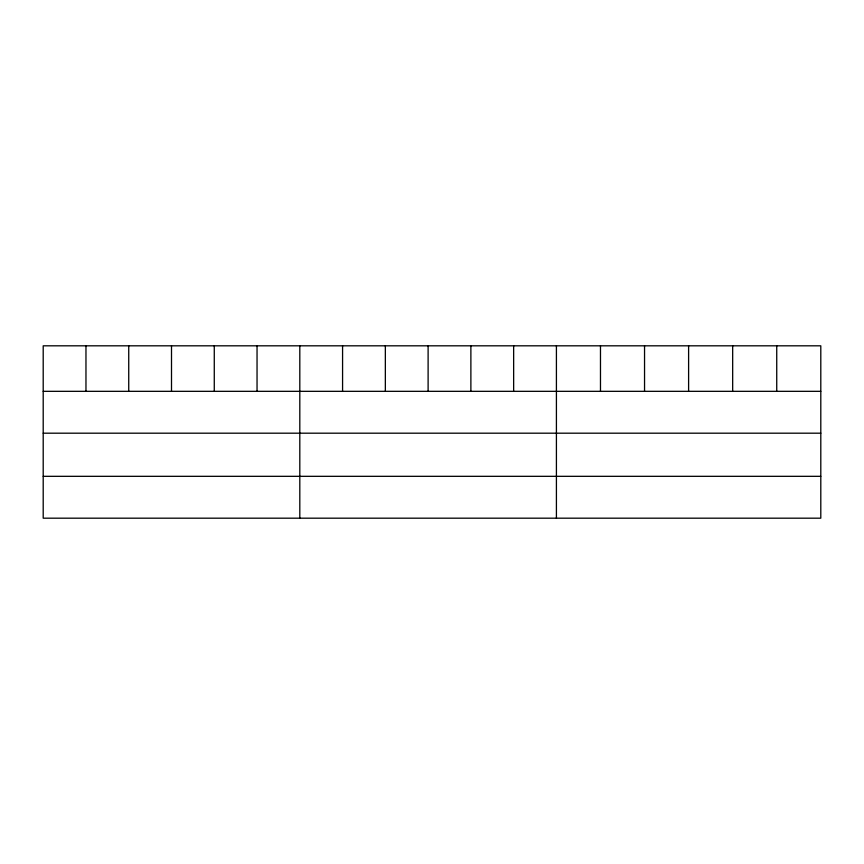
<?xml version="1.0" encoding="UTF-8"?>
<svg xmlns="http://www.w3.org/2000/svg" width="864" height="864" viewBox="0 0 864 864"><rect width="100%" height="100%" fill="white"/><g stroke="black" fill="none" stroke-linecap="round" stroke-linejoin="round"><path stroke-width="1.3" d="M820.8 433.188L820.8 345.816L43.2 345.816L43.2 518.184L820.8 518.184L820.8 433.188L43.2 433.188M43.2 391.327L820.8 391.327M43.2 476.323L820.8 476.323M776.736 345.816L776.736 391.327M732.672 345.816L732.672 391.327M688.608 345.816L688.608 391.327M644.544 345.816L644.544 391.327M600.48 345.816L600.48 391.327M556.416 345.816L556.416 518.184M513.648 345.816L513.648 391.327M470.88 345.816L470.88 391.327M428.112 345.816L428.112 391.327M385.344 345.816L385.344 391.327M342.576 345.816L342.576 391.327M299.808 345.816L299.808 518.184M257.04 345.816L257.04 391.327M214.272 345.816L214.272 391.327M171.504 345.816L171.504 391.327M128.736 345.816L128.736 391.327M85.968 345.816L85.968 391.327"/></g></svg>
